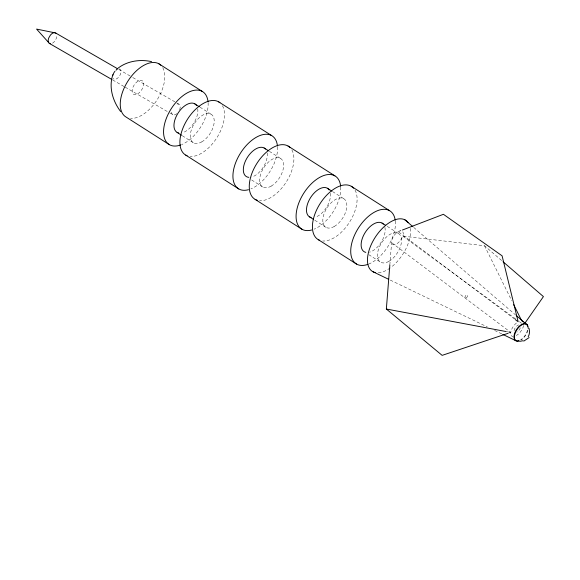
<?xml version="1.0" encoding="UTF-8"?>
<svg xmlns="http://www.w3.org/2000/svg" width="580" height="580" viewBox="0 0 580 580"><rect width="100%" height="100%" fill="white"/><g stroke="black" fill="none" stroke-linecap="round" stroke-linejoin="round"><path stroke-width="0.43" stroke-dasharray="2.9 2.17" d="M389.825 265.053L391.601 242.614A8.2 4.009 -53.3 0 1 398.213 231.63L401.556 230.354M509.037 332.993L510.755 332.42A9.2 4.495 -53.3 0 1 516.447 322.958M501.627 260.529L484.503 245.746L402.766 236.14A8.171 3.995 -53.3 0 1 396.575 243.933A8.171 3.995 -53.3 0 1 391.587 242.621L510.755 332.42A9.186 4.488 -53.3 0 0 513.198 336.531M507.196 331.753L510.755 332.42M179.619 109.743A5.988 3.458 -60 0 0 179.619 104.791L178.031 103.9A6.17 3.567 -60 0 0 176.994 104.016M169.708 112.882L173.725 114.949A6.17 3.567 -60 0 0 176.994 113.557M390.275 280.089L487.287 326.917M494.624 330.455L502.773 334.392M118.813 69.455L132.088 77.118M132.863 77.575L178.93 104.168M112.716 79.982L124.424 86.739M125.207 87.189L168.925 112.433M199.948 107.133L211.091 114.231M269.352 151.322L280.495 158.412M332.55 191.56L343.693 198.65M387.23 226.367L398.373 233.464M182.287 135.706L193.423 142.81M251.655 179.959L262.798 187.064M314.817 220.248L325.96 227.353M368.72 254.635L380.603 262.211M515.714 319.007L402.766 236.14A8.2 4.009 -53.3 0 0 402.803 231.811M519.361 321.683L521.543 323.285M514.547 319.043L398.206 231.645A8.2 4.009 -53.3 0 1 400.99 230.789M413.75 227.44L515.758 315.099M172.826 114.688L172.137 114.064A5.988 3.458 -60 0 1 171.557 111.925M484.503 245.746L511.72 300.665M523.639 325.496A9.186 4.488 -53.3 0 1 516.323 335.559M520.318 327.78A4.575 2.233 -53.3 0 1 516.852 332.13M514.076 330.586A4.575 2.233 -53.3 0 1 518.578 324.916M410.299 228.404A30.508 16.189 -56.7 0 1 390.905 267.409M390.202 267.931A30.508 16.189 -56.7 0 1 378.262 272.803M527.539 330.143A9.824 5.213 -56.7 0 1 520.63 339.887M527.865 330.375A9.795 5.198 -56.7 0 1 520.978 340.09M119.147 68.882A5.865 3.255 -57.5 0 1 119.712 75.741A5.865 3.255 -57.5 0 1 113.187 78.517M355.025 190.117A31.378 17.393 -57.5 0 1 349.486 222.22A31.378 17.393 -57.5 0 1 322.734 240.99M291.827 149.879A31.349 17.378 -57.5 0 1 286.288 181.953A31.349 17.378 -57.5 0 1 259.564 200.694M222.415 105.683A31.313 17.357 -57.5 0 1 216.884 137.721A31.313 17.357 -57.5 0 1 190.196 156.448M162.726 67.679A31.284 17.342 -57.5 0 1 157.202 99.688A31.284 17.342 -57.5 0 1 130.536 118.392M384.895 227.317A16.892 9.367 -57.5 0 1 369.518 252.206M208.097 102.653A31.305 17.349 -57.5 0 1 181.547 144.63M395.328 221.052A31.4 17.407 -57.5 0 1 368.764 264.031M340.714 187.101A31.371 17.393 -57.5 0 1 314.106 229.173M197.744 108.808A16.798 9.309 -57.5 0 1 183.062 132.566M277.515 146.856A31.342 17.371 -57.5 0 1 250.93 188.884M267.155 153.004A16.834 9.331 -57.5 0 1 251.691 177.052M330.361 193.256A16.864 9.345 -57.5 0 1 315.614 217.108M52.526 43.145A6.17 3.567 -60 0 0 54.679 41.245L56.26 38.526A5.988 3.458 -60 0 0 56.847 35.713M466.226 297.917A1.863 0.986 -56.7 0 0 467.451 295.06A1.863 0.986 -56.7 0 0 465.174 296.46A1.863 0.986 -56.7 0 0 466.226 297.917M388.955 261.312A16.9 9.367 -57.5 0 0 400.171 235.161A16.9 9.367 -57.5 0 0 379.342 247.036A16.9 9.367 -57.5 0 0 388.955 261.312M334.29 226.454A16.871 9.352 -57.5 0 0 345.492 200.346A16.871 9.352 -57.5 0 0 324.699 212.207A16.871 9.352 -57.5 0 0 334.29 226.454M271.114 186.165A16.842 9.338 -57.5 0 0 282.293 160.109A16.842 9.338 -57.5 0 0 261.536 171.941A16.842 9.338 -57.5 0 0 271.114 186.165M201.724 141.911A16.805 9.316 -57.5 0 0 212.882 115.92A16.805 9.316 -57.5 0 0 192.168 127.723A16.805 9.316 -57.5 0 0 201.724 141.911M137.619 93.931A8.084 4.48 -57.5 0 0 142.984 81.432A8.084 4.48 -57.5 0 0 133.03 87.109A8.084 4.48 -57.5 0 0 137.619 93.931"/><path stroke-width="0.87" d="M508.182 333.282L442.134 355.366L386.352 309.031L389.825 265.053M112.933 74.632C108.416 87.174 112.882 101.355 120.691 111.599M528.206 336.712C529.692 334.203 529.772 331.071 528.989 328.309M111.933 79.525L49.474 43.471L36.576 29.087L55.571 32.951L117.254 68.556M524.74 323.437L543.424 296.598L502.998 261.711M116.979 69.042C126.346 61.067 139.794 59.008 151.569 61.625M523.762 341.127L529.127 337.575M402.397 230.035L443.41 214.295L502.091 255.823L518.158 321.755M523.087 340.721L519.745 341.359M386.352 309.031L506.311 331.586M49.474 43.471L50.373 43.732M373.158 271.824L388.643 279.299M502.773 334.392L515.816 340.685M158.963 63.851L202.304 91.444M218.653 101.848L271.715 135.633M288.057 146.037L334.914 175.863M351.255 186.274L389.586 210.678M194.749 103.82L199.201 106.662M264.154 148.009L268.613 150.851M327.352 188.246L331.811 191.081M382.024 223.054L385.743 225.417M177.088 132.392L181.547 135.234M309.618 216.935L313.338 219.298M169.403 144.688L126.085 117.058A31.284 17.342 -57.5 0 1 128.593 80.069A31.284 17.342 -57.5 0 1 160.791 65.206M185.738 155.106L238.771 188.935M255.106 199.361L301.933 229.231M318.268 239.649L356.577 264.089M515.265 319.587L517.433 321.211M404.854 219.791L412.866 226.671M516.447 315.687L527.068 324.814M55.571 32.951L56.26 33.575M513.721 304.696L521.732 320.849M522.478 321.117A9.193 4.495 -53.3 0 1 523.32 321.943M375.63 272.644A30.508 16.189 -56.7 0 1 375.289 237.191A30.508 16.189 -56.7 0 1 408.081 222.561M519.202 340.938A9.795 5.198 -56.7 0 1 514.518 335.414A9.795 5.198 -56.7 0 1 522.159 324.633A9.795 5.198 -56.7 0 1 528.177 328.273M518.846 340.736A9.824 5.213 -56.7 0 1 516.236 329.962A9.824 5.213 -56.7 0 1 527.691 326.221M112.912 75.212A5.865 3.255 -57.5 0 1 114.971 71.26M115.993 70.216A5.865 3.255 -57.5 0 1 117.08 69.441M365.813 252.387A16.892 9.367 -57.5 0 1 365.03 232.747A16.892 9.367 -57.5 0 1 383.3 224.09M367.945 264.342A31.4 17.407 -57.5 0 1 350.849 248.53A31.4 17.407 -57.5 0 1 372.686 213.194A31.4 17.407 -57.5 0 1 395.219 220.204M319.645 240.301A31.378 17.393 -57.5 0 1 320.414 203.116A31.378 17.393 -57.5 0 1 353.626 188.188M311.17 217.522A16.864 9.345 -57.5 0 1 310.771 197.301A16.864 9.345 -57.5 0 1 329.15 189.943M311.685 229.999A31.371 17.393 -57.5 0 1 296.394 212.07A31.371 17.393 -57.5 0 1 319.138 177.705A31.371 17.393 -57.5 0 1 340.641 186.231M257.215 200.26A31.349 17.378 -57.5 0 1 256.512 164.024A31.349 17.378 -57.5 0 1 289.884 147.4M248.856 177.357A16.834 9.331 -57.5 0 1 246.841 158.297A16.834 9.331 -57.5 0 1 265.423 149.038M248.508 189.704A31.342 17.371 -57.5 0 1 233.24 171.796A31.342 17.371 -57.5 0 1 255.954 137.467A31.342 17.371 -57.5 0 1 277.443 145.986M187.108 155.759A31.313 17.357 -57.5 0 1 187.144 119.813A31.313 17.357 -57.5 0 1 219.9 102.703M178.625 132.979A16.798 9.309 -57.5 0 1 178.234 112.839A16.798 9.309 -57.5 0 1 196.533 105.509M180.728 144.942A31.305 17.349 -57.5 0 1 163.719 128.862A31.305 17.349 -57.5 0 1 186.013 93.605A31.305 17.349 -57.5 0 1 208.024 101.79M48.785 42.847A5.988 3.458 -60 0 1 48.785 37.889L50.373 35.17A6.17 3.567 -60 0 1 54.679 32.683"/></g></svg>
